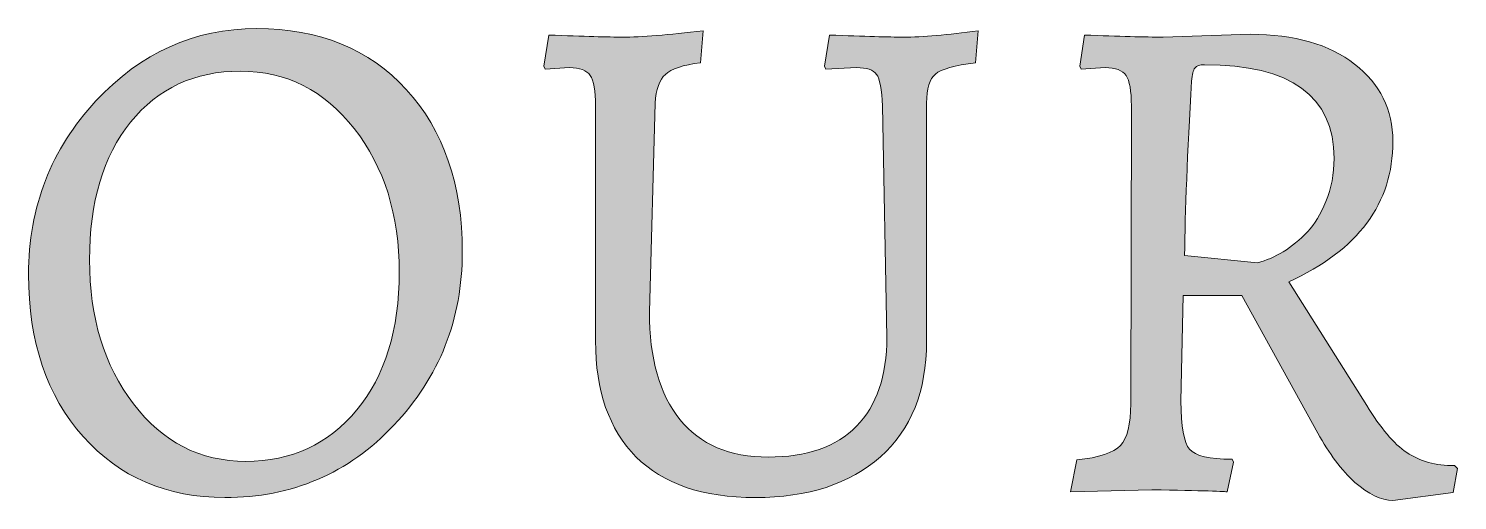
# Model space of a CAD drawing. Header units: inches. Extents: x 30.74 to 38.28, y -31.94 to -24.48.
# Drawn here: x 30.738 to 32.461, y -31.94 to -31.372 of the extents above; entities that cross this region are included whole.
import ezdxf

# ---------------------------------------------------------------- set-up
doc = ezdxf.new("R2010")
doc.units = ezdxf.units.IN
doc.header["$MEASUREMENT"] = 0
doc.layers.add('Layer 2', color=7, linetype='Continuous')

msp = doc.modelspace()

# ---------------------------------------------------------------- hatches: boundary and pattern name
at = {"layer": 'Layer 2', "true_color": 0xffffff}
h = msp.add_hatch(color=7, dxfattribs=at)
h.dxf.hatch_style = 2
edge = h.paths.add_edge_path()
edge.add_spline(control_points=[(30.9751, -31.9367), (30.905, -31.9367), (30.848, -31.9122), (30.8042, -31.8633), (30.7604, -31.8143), (30.7384, -31.7492), (30.7384, -31.668), (30.7384, -31.5869), (30.7655, -31.5172), (30.8196, -31.4592), (30.8737, -31.4011), (30.9383, -31.372), (31.0135, -31.372), (31.0887, -31.372), (31.1488, -31.3965), (31.1937, -31.4455), (31.2387, -31.4945), (31.2612, -31.5596), (31.2612, -31.6407), (31.2612, -31.7219), (31.2337, -31.7915), (31.1788, -31.8496), (31.1238, -31.9077), (31.0559, -31.9367), (30.9751, -31.9367)], knot_values=[0, 0, 0, 0, 1, 1, 1, 2, 2, 2, 3, 3, 3, 4, 4, 4, 5, 5, 5, 6, 6, 6, 7, 7, 7, 8, 8, 8, 8], degree=3, periodic=1)
edge = h.paths.add_edge_path()
edge.add_spline(control_points=[(30.8119, -31.6506), (30.8119, -31.72), (30.8295, -31.7778), (30.8649, -31.8239), (30.9002, -31.8701), (30.9453, -31.8931), (31.0003, -31.8931), (31.0552, -31.8931), (31.0998, -31.8725), (31.134, -31.8312), (31.1681, -31.7899), (31.1852, -31.7347), (31.1852, -31.6655), (31.1852, -31.5963), (31.1671, -31.5386), (31.131, -31.4925), (31.0948, -31.4464), (31.0491, -31.4233), (30.9938, -31.4233), (30.9386, -31.4233), (30.8945, -31.4438), (30.8614, -31.4848), (30.8284, -31.5258), (30.8119, -31.581), (30.8119, -31.6506)], knot_values=[0, 0, 0, 0, 1, 1, 1, 2, 2, 2, 3, 3, 3, 4, 4, 4, 5, 5, 5, 6, 6, 6, 7, 7, 7, 8, 8, 8, 8], degree=3, periodic=1)
h = msp.add_hatch(color=7, dxfattribs=at)
h.dxf.hatch_style = 2
edge = h.paths.add_edge_path()
edge.add_spline(control_points=[(31.5235, -31.8427), (31.5479, -31.8729), (31.5834, -31.888), (31.6298, -31.888), (31.6762, -31.888), (31.7117, -31.8757), (31.7362, -31.8509), (31.7606, -31.8261), (31.7729, -31.7904), (31.7729, -31.7436), (31.7729, -31.7436), (31.7678, -31.4652), (31.7678, -31.4652), (31.7667, -31.4453), (31.7642, -31.4325), (31.7605, -31.4271), (31.7568, -31.4218), (31.7487, -31.419), (31.7362, -31.419), (31.7362, -31.419), (31.6994, -31.4207), (31.6994, -31.4207), (31.6994, -31.4207), (31.6977, -31.4173), (31.6977, -31.4173), (31.6977, -31.4173), (31.7037, -31.3798), (31.7037, -31.3798), (31.7464, -31.3814), (31.776, -31.3823), (31.7926, -31.3823), (31.8159, -31.3823), (31.8461, -31.3798), (31.8831, -31.3746), (31.8831, -31.3746), (31.8797, -31.4131), (31.8797, -31.4131), (31.8546, -31.4164), (31.8385, -31.421), (31.8314, -31.4267), (31.8243, -31.4324), (31.8207, -31.4441), (31.8207, -31.4617), (31.8207, -31.4617), (31.8207, -31.7488), (31.8207, -31.7488), (31.8207, -31.8085), (31.8022, -31.8548), (31.7652, -31.8876), (31.7282, -31.9203), (31.6779, -31.9367), (31.6145, -31.9367), (31.5509, -31.9367), (31.503, -31.9203), (31.4705, -31.8876), (31.438, -31.8548), (31.4218, -31.8083), (31.4218, -31.7479), (31.4218, -31.7479), (31.4218, -31.4652), (31.4218, -31.4652), (31.4218, -31.4469), (31.4197, -31.4347), (31.4154, -31.4284), (31.4111, -31.4222), (31.4027, -31.419), (31.3902, -31.419), (31.3902, -31.419), (31.3612, -31.4207), (31.3612, -31.4207), (31.3612, -31.4207), (31.3594, -31.4173), (31.3594, -31.4173), (31.3594, -31.4173), (31.3654, -31.3798), (31.3654, -31.3798), (31.4081, -31.3814), (31.4378, -31.3823), (31.4543, -31.3823), (31.477, -31.3823), (31.5095, -31.3798), (31.5516, -31.3746), (31.5516, -31.3746), (31.5483, -31.4131), (31.5483, -31.4131), (31.5272, -31.4159), (31.5131, -31.4206), (31.5059, -31.4271), (31.4988, -31.4337), (31.4947, -31.4453), (31.4935, -31.4617), (31.4935, -31.4617), (31.4867, -31.7129), (31.4867, -31.7129), (31.4867, -31.7693), (31.499, -31.8126), (31.5235, -31.8427)], knot_values=[0, 0, 0, 0, 1, 1, 1, 2, 2, 2, 3, 3, 3, 4, 4, 4, 5, 5, 5, 6, 6, 6, 7, 7, 7, 8, 8, 8, 9, 9, 9, 10, 10, 10, 11, 11, 11, 12, 12, 12, 13, 13, 13, 14, 14, 14, 15, 15, 15, 16, 16, 16, 17, 17, 17, 18, 18, 18, 19, 19, 19, 20, 20, 20, 21, 21, 21, 22, 22, 22, 23, 23, 23, 24, 24, 24, 25, 25, 25, 26, 26, 26, 27, 27, 27, 28, 28, 28, 29, 29, 29, 30, 30, 30, 31, 31, 31, 32, 32, 32, 32], degree=3, periodic=1)
h = msp.add_hatch(color=7, dxfattribs=at)
h.dxf.hatch_style = 2
edge = h.paths.add_edge_path()
edge.add_spline(control_points=[(32.3367, -31.4148), (32.3674, -31.4387), (32.3828, -31.4697), (32.3828, -31.5079), (32.3828, -31.5825), (32.341, -31.6389), (32.2572, -31.677), (32.2572, -31.677), (32.3512, -31.8257), (32.3512, -31.8257), (32.3678, -31.853), (32.3839, -31.872), (32.3995, -31.8825), (32.4151, -31.893), (32.4344, -31.8983), (32.4571, -31.8983), (32.4571, -31.8983), (32.4606, -31.9017), (32.4606, -31.9017), (32.4606, -31.9017), (32.4555, -31.9307), (32.4555, -31.9307), (32.4555, -31.9307), (32.3828, -31.9401), (32.3828, -31.9401), (32.3686, -31.9401), (32.3534, -31.9328), (32.3371, -31.9184), (32.3209, -31.9038), (32.306, -31.884), (32.2923, -31.859), (32.2923, -31.859), (32.2009, -31.6933), (32.2009, -31.6933), (32.2009, -31.6933), (32.13, -31.6933), (32.13, -31.6933), (32.13, -31.6933), (32.1274, -31.8205), (32.1274, -31.8205), (32.1274, -31.8513), (32.1309, -31.8707), (32.1377, -31.8786), (32.1445, -31.8866), (32.1616, -31.8906), (32.1889, -31.8906), (32.1889, -31.8906), (32.1906, -31.894), (32.1906, -31.894), (32.1906, -31.894), (32.1829, -31.9299), (32.1829, -31.9299), (32.1829, -31.9293), (32.1527, -31.9284), (32.0924, -31.9273), (32.0924, -31.9273), (31.9942, -31.9299), (31.9942, -31.9299), (31.9942, -31.9299), (32.0018, -31.8914), (32.0018, -31.8914), (32.0286, -31.8886), (32.0461, -31.8827), (32.0544, -31.8739), (32.0626, -31.8651), (32.0668, -31.8485), (32.0668, -31.8239), (32.0668, -31.8239), (32.0676, -31.4652), (32.0676, -31.4652), (32.0676, -31.4469), (32.0655, -31.4347), (32.0612, -31.4284), (32.0569, -31.4222), (32.0485, -31.419), (32.036, -31.419), (32.036, -31.419), (32.007, -31.4207), (32.007, -31.4207), (32.007, -31.4207), (32.0053, -31.4173), (32.0053, -31.4173), (32.0053, -31.4173), (32.0112, -31.3798), (32.0112, -31.3798), (32.0528, -31.3814), (32.0844, -31.3823), (32.1061, -31.3823), (32.1061, -31.3823), (32.2111, -31.3789), (32.2111, -31.3789), (32.2641, -31.3789), (32.306, -31.3909), (32.3367, -31.4148)], knot_values=[0, 0, 0, 0, 1, 1, 1, 2, 2, 2, 3, 3, 3, 4, 4, 4, 5, 5, 5, 6, 6, 6, 7, 7, 7, 8, 8, 8, 9, 9, 9, 10, 10, 10, 11, 11, 11, 12, 12, 12, 13, 13, 13, 14, 14, 14, 15, 15, 15, 16, 16, 16, 17, 17, 17, 18, 18, 18, 19, 19, 19, 20, 20, 20, 21, 21, 21, 22, 22, 22, 23, 23, 23, 24, 24, 24, 25, 25, 25, 26, 26, 26, 27, 27, 27, 28, 28, 28, 29, 29, 29, 30, 30, 30, 31, 31, 31, 31], degree=3, periodic=1)
edge = h.paths.add_edge_path()
edge.add_spline(control_points=[(32.3119, -31.5284), (32.3119, -31.4532), (32.2598, -31.4156), (32.1556, -31.4156), (32.1499, -31.4156), (32.146, -31.4169), (32.1441, -31.4195), (32.1421, -31.422), (32.1408, -31.4273), (32.1402, -31.4353), (32.1351, -31.5224), (32.1323, -31.5925), (32.1317, -31.6454), (32.1317, -31.6454), (32.2197, -31.6539), (32.2197, -31.6539), (32.2407, -31.6488), (32.2609, -31.6363), (32.2803, -31.6164), (32.2883, -31.6078), (32.2955, -31.5957), (32.3021, -31.5801), (32.3086, -31.5644), (32.3119, -31.5472), (32.3119, -31.5284)], knot_values=[0, 0, 0, 0, 1, 1, 1, 2, 2, 2, 3, 3, 3, 4, 4, 4, 5, 5, 5, 6, 6, 6, 7, 7, 7, 8, 8, 8, 8], degree=3, periodic=1)

# ---------------------------------------------------------------- linework, layer by layer
at = {"layer": 'Layer 2', "lineweight": 0}
for points, knots in [([(30.9751, -31.9367), (30.905, -31.9367), (30.848, -31.9122), (30.8042, -31.8633), (30.7604, -31.8143), (30.7384, -31.7492), (30.7384, -31.668), (30.7384, -31.5869), (30.7655, -31.5172), (30.8196, -31.4592), (30.8737, -31.4011), (30.9383, -31.372), (31.0135, -31.372), (31.0887, -31.372), (31.1488, -31.3965), (31.1937, -31.4455), (31.2387, -31.4945), (31.2612, -31.5596), (31.2612, -31.6407), (31.2612, -31.7219), (31.2337, -31.7915), (31.1788, -31.8496), (31.1238, -31.9077), (31.0559, -31.9367), (30.9751, -31.9367)], [0, 0, 0, 0, 1, 1, 1, 2, 2, 2, 3, 3, 3, 4, 4, 4, 5, 5, 5, 6, 6, 6, 7, 7, 7, 8, 8, 8, 8]), ([(31.5235, -31.8427), (31.5479, -31.8729), (31.5834, -31.888), (31.6298, -31.888), (31.6762, -31.888), (31.7117, -31.8757), (31.7362, -31.8509), (31.7606, -31.8261), (31.7729, -31.7904), (31.7729, -31.7436), (31.7729, -31.7436), (31.7678, -31.4652), (31.7678, -31.4652), (31.7667, -31.4453), (31.7642, -31.4325), (31.7605, -31.4271), (31.7568, -31.4218), (31.7487, -31.419), (31.7362, -31.419), (31.7362, -31.419), (31.6994, -31.4207), (31.6994, -31.4207), (31.6994, -31.4207), (31.6977, -31.4173), (31.6977, -31.4173), (31.6977, -31.4173), (31.7037, -31.3798), (31.7037, -31.3798), (31.7464, -31.3814), (31.776, -31.3823), (31.7926, -31.3823), (31.8159, -31.3823), (31.8461, -31.3798), (31.8831, -31.3746), (31.8831, -31.3746), (31.8797, -31.4131), (31.8797, -31.4131), (31.8546, -31.4164), (31.8385, -31.421), (31.8314, -31.4267), (31.8243, -31.4324), (31.8207, -31.4441), (31.8207, -31.4617), (31.8207, -31.4617), (31.8207, -31.7488), (31.8207, -31.7488), (31.8207, -31.8085), (31.8022, -31.8548), (31.7652, -31.8876), (31.7282, -31.9203), (31.6779, -31.9367), (31.6145, -31.9367), (31.5509, -31.9367), (31.503, -31.9203), (31.4705, -31.8876), (31.438, -31.8548), (31.4218, -31.8083), (31.4218, -31.7479), (31.4218, -31.7479), (31.4218, -31.4652), (31.4218, -31.4652), (31.4218, -31.4469), (31.4197, -31.4347), (31.4154, -31.4284), (31.4111, -31.4222), (31.4027, -31.419), (31.3902, -31.419), (31.3902, -31.419), (31.3612, -31.4207), (31.3612, -31.4207), (31.3612, -31.4207), (31.3594, -31.4173), (31.3594, -31.4173), (31.3594, -31.4173), (31.3654, -31.3798), (31.3654, -31.3798), (31.4081, -31.3814), (31.4378, -31.3823), (31.4543, -31.3823), (31.477, -31.3823), (31.5095, -31.3798), (31.5516, -31.3746), (31.5516, -31.3746), (31.5483, -31.4131), (31.5483, -31.4131), (31.5272, -31.4159), (31.5131, -31.4206), (31.5059, -31.4271), (31.4988, -31.4337), (31.4947, -31.4453), (31.4935, -31.4617), (31.4935, -31.4617), (31.4867, -31.7129), (31.4867, -31.7129), (31.4867, -31.7693), (31.499, -31.8126), (31.5235, -31.8427)], [0, 0, 0, 0, 1, 1, 1, 2, 2, 2, 3, 3, 3, 4, 4, 4, 5, 5, 5, 6, 6, 6, 7, 7, 7, 8, 8, 8, 9, 9, 9, 10, 10, 10, 11, 11, 11, 12, 12, 12, 13, 13, 13, 14, 14, 14, 15, 15, 15, 16, 16, 16, 17, 17, 17, 18, 18, 18, 19, 19, 19, 20, 20, 20, 21, 21, 21, 22, 22, 22, 23, 23, 23, 24, 24, 24, 25, 25, 25, 26, 26, 26, 27, 27, 27, 28, 28, 28, 29, 29, 29, 30, 30, 30, 31, 31, 31, 32, 32, 32, 32]), ([(32.3367, -31.4148), (32.3674, -31.4387), (32.3828, -31.4697), (32.3828, -31.5079), (32.3828, -31.5825), (32.341, -31.6389), (32.2572, -31.677), (32.2572, -31.677), (32.3512, -31.8257), (32.3512, -31.8257), (32.3678, -31.853), (32.3839, -31.872), (32.3995, -31.8825), (32.4151, -31.893), (32.4344, -31.8983), (32.4571, -31.8983), (32.4571, -31.8983), (32.4606, -31.9017), (32.4606, -31.9017), (32.4606, -31.9017), (32.4555, -31.9307), (32.4555, -31.9307), (32.4555, -31.9307), (32.3828, -31.9401), (32.3828, -31.9401), (32.3686, -31.9401), (32.3534, -31.9328), (32.3371, -31.9184), (32.3209, -31.9038), (32.306, -31.884), (32.2923, -31.859), (32.2923, -31.859), (32.2009, -31.6933), (32.2009, -31.6933), (32.2009, -31.6933), (32.13, -31.6933), (32.13, -31.6933), (32.13, -31.6933), (32.1274, -31.8205), (32.1274, -31.8205), (32.1274, -31.8513), (32.1309, -31.8707), (32.1377, -31.8786), (32.1445, -31.8866), (32.1616, -31.8906), (32.1889, -31.8906), (32.1889, -31.8906), (32.1906, -31.894), (32.1906, -31.894), (32.1906, -31.894), (32.1829, -31.9299), (32.1829, -31.9299), (32.1829, -31.9293), (32.1527, -31.9284), (32.0924, -31.9273), (32.0924, -31.9273), (31.9942, -31.9299), (31.9942, -31.9299), (31.9942, -31.9299), (32.0018, -31.8914), (32.0018, -31.8914), (32.0286, -31.8886), (32.0461, -31.8827), (32.0544, -31.8739), (32.0626, -31.8651), (32.0668, -31.8485), (32.0668, -31.8239), (32.0668, -31.8239), (32.0676, -31.4652), (32.0676, -31.4652), (32.0676, -31.4469), (32.0655, -31.4347), (32.0612, -31.4284), (32.0569, -31.4222), (32.0485, -31.419), (32.036, -31.419), (32.036, -31.419), (32.007, -31.4207), (32.007, -31.4207), (32.007, -31.4207), (32.0053, -31.4173), (32.0053, -31.4173), (32.0053, -31.4173), (32.0112, -31.3798), (32.0112, -31.3798), (32.0528, -31.3814), (32.0844, -31.3823), (32.1061, -31.3823), (32.1061, -31.3823), (32.2111, -31.3789), (32.2111, -31.3789), (32.2641, -31.3789), (32.306, -31.3909), (32.3367, -31.4148)], [0, 0, 0, 0, 1, 1, 1, 2, 2, 2, 3, 3, 3, 4, 4, 4, 5, 5, 5, 6, 6, 6, 7, 7, 7, 8, 8, 8, 9, 9, 9, 10, 10, 10, 11, 11, 11, 12, 12, 12, 13, 13, 13, 14, 14, 14, 15, 15, 15, 16, 16, 16, 17, 17, 17, 18, 18, 18, 19, 19, 19, 20, 20, 20, 21, 21, 21, 22, 22, 22, 23, 23, 23, 24, 24, 24, 25, 25, 25, 26, 26, 26, 27, 27, 27, 28, 28, 28, 29, 29, 29, 30, 30, 30, 31, 31, 31, 31]), ([(30.8119, -31.6506), (30.8119, -31.72), (30.8295, -31.7778), (30.8649, -31.8239), (30.9002, -31.8701), (30.9453, -31.8931), (31.0003, -31.8931), (31.0552, -31.8931), (31.0998, -31.8725), (31.134, -31.8312), (31.1681, -31.7899), (31.1852, -31.7347), (31.1852, -31.6655), (31.1852, -31.5963), (31.1671, -31.5386), (31.131, -31.4925), (31.0948, -31.4464), (31.0491, -31.4233), (30.9938, -31.4233), (30.9386, -31.4233), (30.8945, -31.4438), (30.8614, -31.4848), (30.8284, -31.5258), (30.8119, -31.581), (30.8119, -31.6506)], [0, 0, 0, 0, 1, 1, 1, 2, 2, 2, 3, 3, 3, 4, 4, 4, 5, 5, 5, 6, 6, 6, 7, 7, 7, 8, 8, 8, 8]), ([(32.3119, -31.5284), (32.3119, -31.4532), (32.2598, -31.4156), (32.1556, -31.4156), (32.1499, -31.4156), (32.146, -31.4169), (32.1441, -31.4195), (32.1421, -31.422), (32.1408, -31.4273), (32.1402, -31.4353), (32.1351, -31.5224), (32.1323, -31.5925), (32.1317, -31.6454), (32.1317, -31.6454), (32.2197, -31.6539), (32.2197, -31.6539), (32.2407, -31.6488), (32.2609, -31.6363), (32.2803, -31.6164), (32.2883, -31.6078), (32.2955, -31.5957), (32.3021, -31.5801), (32.3086, -31.5644), (32.3119, -31.5472), (32.3119, -31.5284)], [0, 0, 0, 0, 1, 1, 1, 2, 2, 2, 3, 3, 3, 4, 4, 4, 5, 5, 5, 6, 6, 6, 7, 7, 7, 8, 8, 8, 8])]:
    msp.add_open_spline(points, degree=3, knots=knots, dxfattribs=at)

doc.saveas('drawing.dxf')
